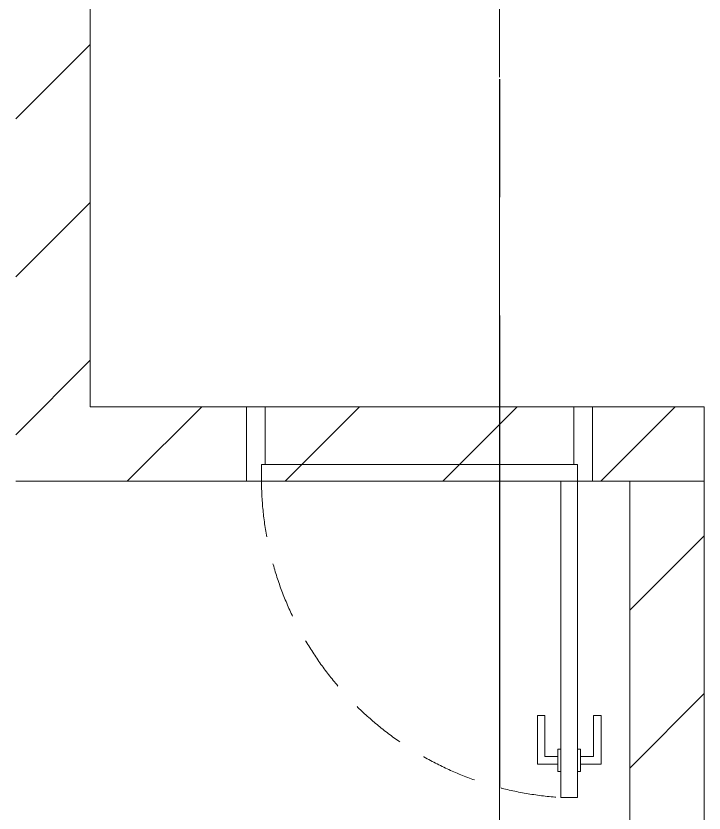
# Model space of a CAD drawing. Header units: millimetres. Extents: x -4000 to 187956, y -58990 to 162485.
# Drawn here: x 4200 to 6050, y 17608 to 19750 of the extents above; entities that cross this region are included whole.
import ezdxf

# ---------------------------------------------------------------- set-up
doc = ezdxf.new("R2010")
doc.units = ezdxf.units.MM
for name, pattern in [('Dash - 1_5mm', [225, 150, -75]), ('Grid Line', [2222.5, 1270, -317.5, 317.5, -317.5]), ('Grid Line 12_5mm', [2150, 1250, -300, 300, -300])]:
    doc.linetypes.add(name, pattern=pattern)
for name, color, linetype, lineweight in [('A-DOOR', 31, 'Continuous', 13), ('A-DOOR-FRAM', 31, 'Continuous', 13), ('A-WALL', 113, 'Continuous', 13), ('A-WALL-PATT', 111, 'Continuous', 13), ('S-GRID', 1, 'Continuous', 30)]:
    doc.layers.add(name, color=color, linetype=linetype, lineweight=lineweight)
pattern_1 = [(45, (0, 0), (-212.132, 212.132), [])]

# ---------------------------------------------------------------- blocks, each defined once
blk = doc.blocks.new('MP_DR_Single Swing_Miscellaneous - 2200x850_FR_SOLID CORE-V760-FFS - TANG 1')
at = {"layer": 'A-DOOR', "color": 163, "lineweight": 15}
for p, q in [((425, -100), (380, -100)), ((380, -820), (380, -880)), ((425, -880), (425, -820))]:
    blk.add_line(p, q, dxfattribs=at)
at = {"layer": 'A-DOOR', "color": 174, "lineweight": 15}
for p, q in [((380, -100), (380, -820)), ((425, -820), (425, -100)), ((380, -880), (380, -950)), ((425, -950), (425, -880)), ((380, -950), (425, -950))]:
    blk.add_line(p, q, dxfattribs=at)
at = {"layer": 'A-DOOR', "lineweight": 9}
for p, q in [((337, -730), (317, -730)), ((317, -730), (317, -860)), ((337, -840), (337, -730)), ((488, -730), (468, -730)), ((468, -730), (468, -840)), ((488, -860), (488, -730)), ((380, -820), (372, -820)), ((372, -820), (372, -840)), ((380, -880), (380, -820)), ((425, -820), (425, -880)), ((433, -820), (425, -820)), ((433, -840), (433, -820)), ((372, -840), (337, -840)), ((372, -840), (372, -860)), ((372, -860), (372, -840)), ((433, -860), (433, -840)), ((468, -840), (433, -840)), ((433, -840), (433, -860)), ((317, -860), (372, -860)), ((372, -860), (372, -880)), ((433, -880), (433, -860)), ((433, -860), (488, -860)), ((372, -880), (380, -880)), ((425, -880), (433, -880))]:
    blk.add_line(p, q, dxfattribs=at)
at = {"layer": 'A-DOOR', "linetype": 'Dash - 1_5mm', "lineweight": 9}
blk.add_arc((433.8, -92.8), 858.8, 180.4774, 266.4076, dxfattribs=at)
at = {"layer": 'A-DOOR-FRAM', "color": 91, "lineweight": 15}
for p, q in [((-465, -100), (-465, 100)), ((-465, 100), (465, 100)), ((465, 100), (465, -100)), ((380, -100), (-465, -100)), ((465, -100), (425, -100))]:
    blk.add_line(p, q, dxfattribs=at)
at = {"layer": 'A-DOOR-FRAM', "color": 81, "lineweight": 15}
for p, q in [((-465, 100), (-465, -100)), ((-415, 100), (-465, 100)), ((415, 100), (-415, 100)), ((-415, 100), (-415, -55)), ((-415, 100), (-415, -55)), ((415, -55), (415, 100)), ((415, 100), (465, 100)), ((415, -55), (415, 100)), ((465, 100), (465, -100)), ((-415, -55), (-425, -55)), ((-425, -55), (-425, -100)), ((425, -55), (-425, -55)), ((-425, -55), (-425, -100)), ((-415, -55), (415, -55)), ((425, -55), (415, -55)), ((425, -100), (425, -55)), ((425, -100), (425, -55)), ((-465, -100), (-425, -100)), ((-425, -100), (380, -100)), ((425, -100), (380, -100)), ((465, -100), (425, -100))]:
    blk.add_line(p, q, dxfattribs=at)
at = {"layer": 'A-DOOR-FRAM', "color": 71, "lineweight": 15}
blk.add_line((380, -100), (425, -100), dxfattribs=at)
blk = doc.blocks.new('CMF2_NHAXUONG_A_rvt-1-FFS - TANG 1')
at = {"layer": 'A-WALL-PATT', "lineweight": 9}
h = blk.add_hatch(dxfattribs=at)
h.set_pattern_fill('FP_12', color=250, style=0, pattern_type=2)
h.set_pattern_definition(pattern_1)
h.paths.add_polyline_path([(4199.8, 18499.9), (4399.8, 18499.9), (4399.8, 20999.9), (4199.8, 20999.9), (4199.8, 19440.5)])
h = blk.add_hatch(dxfattribs=at)
h.set_pattern_fill('FP_12', color=250, style=0, pattern_type=2)
h.set_pattern_definition(pattern_1)
h.paths.add_polyline_path([(5849.8, 18499.9), (6049.8, 18499.9), (6049.8, 18699.9), (4399.8, 18699.9), (4399.8, 18499.9), (5091.1, 18499.9)])
h = blk.add_hatch(dxfattribs=at)
h.set_pattern_fill('FP_12', color=250, style=0, pattern_type=2)
h.set_pattern_definition(pattern_1)
h.paths.add_polyline_path([(6049.8, 16000), (6049.8, 18499.9), (5849.8, 18499.9), (5849.8, 16000)])
at = {"layer": 'A-WALL', "color": 50, "lineweight": 15}
for p, q in [((4399.8, 18699.9), (4399.8, 20999.9)), ((6049.8, 18699.9), (4399.8, 18699.9)), ((6049.8, 18499.9), (6049.8, 18699.9)), ((4199.8, 18499.9), (4399.8, 18499.9)), ((4399.8, 18499.9), (5849.8, 18499.9)), ((5849.8, 18499.9), (5849.8, 16000)), ((6049.8, 16000), (6049.8, 18499.9))]:
    blk.add_line(p, q, dxfattribs=at)
at = {"layer": 'A-WALL', "color": 35, "lineweight": 15}
for p, q in [((5749.8, 18699.9), (4819.8, 18699.9)), ((4819.8, 18499.9), (4819.8, 18699.9)), ((5749.8, 18499.9), (5749.8, 18699.9)), ((4819.8, 18499.9), (5749.8, 18499.9)), ((5849.8, 18499.9), (5849.8, 16599.8)), ((6049.8, 16000), (6049.8, 18499.9))]:
    blk.add_line(p, q, dxfattribs=at)
at = {"layer": 'A-WALL', "color": 53, "lineweight": 15}
blk.add_line((5849.8, 18499.9), (6049.8, 18499.9), dxfattribs=at)
at = {"layer": 'S-GRID', "linetype": 'Grid Line 12_5mm', "lineweight": 9}
blk.add_line((5500, 161185.2), (5500, -16487.4), dxfattribs=at)
at = {"layer": 'A-DOOR', "color": 250, "lineweight": 9}
blk.add_blockref('MP_DR_Single Swing_Miscellaneous - 2200x850_FR_SOLID CORE-V760-FFS - TANG 1', (5284.8, 18599.9), dxfattribs=at)

msp = doc.modelspace()

# ---------------------------------------------------------------- block references
at = {"lineweight": 5}
msp.add_blockref('CMF2_NHAXUONG_A_rvt-1-FFS - TANG 1', (0, 0), dxfattribs=at)

# ---------------------------------------------------------------- next in the draw order: linework, layer by layer
at = {"layer": 'S-GRID', "linetype": 'Grid Line'}
msp.add_line((5500, 161185.2), (5500, -16487.4), dxfattribs=at)

doc.saveas('drawing.dxf')
